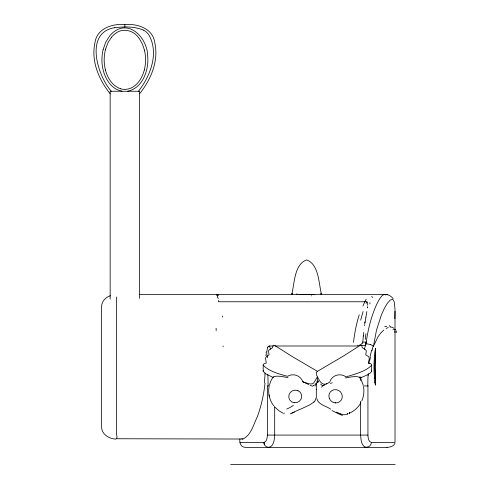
<?xml version="1.0" encoding="UTF-8"?>
<svg xmlns="http://www.w3.org/2000/svg" width="489" height="489" viewBox="0 0 489 489"><rect width="100%" height="100%" fill="white"/><g stroke="black" fill="none" stroke-linecap="round" stroke-linejoin="round"><path stroke-width="0.73" d="M116.529 438.749L242.905 439.036C251.218 435.143 253.626 424.22 257.367 416.64C261.291 405.913 263.767 394.672 265.007 383.321M116.529 296.957L116.529 433.755C117.965 440.124 116.168 439.623 111.034 438.217C106.217 436.756 101.675 432.673 101.602 427.343L101.602 306.297C101.675 301.255 105.783 297.19 110.367 295.692M387.043 447.362L245.741 447.362C241.108 447.661 238.968 442.759 239.989 438.786M374.843 382.331A21.858 7.995 89.6 0 0 375.02 383.339L375.393 385.026A1.418 0.526 89.9 0 0 375.46 385.191L375.613 385.026A2.573 0.96 90 0 0 375.631 384.525L375.644 348.999A3.282 1.222 -90 0 0 375.644 348.736L375.54 348.26L374.256 355.552M383.767 330.093L380.717 333.119L378.028 336.768L373.419 346.328L376.506 330.118L381.432 314.806L384.427 308.229L387.3 303.369L390.124 300.16L392.361 299.366L393.382 300.069L394.244 301.982L395.008 309.225L395.026 442.447L371.322 442.447C368.364 441.585 368.064 437.692 367.936 435.082L367.936 385.301M269.702 385.962L267.373 385.962L267.373 435.082C267.238 437.673 266.939 441.585 263.993 442.447L239.989 442.447M395.026 332.697L394.904 330.79M395.026 311.328L394.861 318.7M287.99 377.734A23.539 5.501 19.5 0 0 273.021 377.441L265.484 373.7L263.174 371.212L263.186 364.66L264.158 363.675L266.273 363.04L265.503 358.162L266.487 356.347L269.054 354.898L268.528 350.974A1.822 1.742 0 0 1 268.791 350.313L270.154 349.134A8.735 8.356 0 0 1 271.261 348.559L272.575 347.667L273.217 345.265L274.58 345.375L291.872 356.316L316.909 371.053A10.006 9.578 0 0 1 317.416 371.402A10.006 9.578 0 0 1 317.923 371.053L342.96 356.316L360.252 345.375L361.615 345.265L362.257 347.667L363.571 348.559A8.735 8.356 0 0 1 364.678 349.134L366.041 350.313A1.822 1.742 0 0 1 366.304 350.974L365.778 354.898L368.345 356.347L369.329 358.162L368.559 363.04L370.674 363.675L371.652 364.66L371.658 371.212L370.607 372.728L367.465 374.831L360.112 378.131A23.68 5.623 -19.3 0 0 345.527 377.979M263.174 371.212L263.418 370.216M360.705 380.546L360.827 376.823M316.848 398.529C318.088 404.715 326.255 405.998 330.68 409.146M265.888 355.582L265.924 354.818M368.211 375.393L368.309 373.749M367.704 305.258L367.649 302.709L367.001 301.786M363.382 335.564L362.777 342.092L366.23 342.092C368.095 329.262 371.188 316.505 376.554 304.665C378.125 301.45 379.721 298.125 382.257 295.539C385.497 292.569 391.09 295.649 393.156 298.718M266.089 352.917L266.212 351.927M375.644 348.999L374.678 366.738L375.631 384.525M363.529 334.231L363.73 332.477M367.563 306.67L367.471 307.41M269.029 386.946C267.917 393.504 269.641 400.46 273.693 405.736M364.427 349.348L366.23 342.092M367.459 307.52L367.41 307.887M364.598 325.753L364.776 324.519M291.633 294.702C294.598 284.182 293.956 264.402 306.615 259.928C319.274 264.402 318.632 284.182 321.597 294.702M365.014 322.899L365.913 317.214M366.848 311.536L365.925 317.129M369.898 359.965L370.417 357.214M283.871 413.981L284.109 412.973M216.853 295.056L217.104 294.543M291.921 294.714L292.281 293.247L291.939 294.616M360.668 320.161L363.076 311.572M103.093 49.664L105.703 42.219L109.78 35.77A24.328 24.328 0 0 1 114.23 31.553C130.856 19.499 147.562 39.621 147.654 55.728C149.09 69.713 142.996 87.934 127.727 91.254M144.304 70.025C142.58 76.62 139.047 83.13 133.179 86.871A15.373 15.373 0 0 1 120.233 88.735M105.551 49.157L108.136 42.384L111.516 37.207M372.043 350.552L372.704 348.394M269.451 384.971L270.772 381.151L272.703 377.606M316.31 397.728L316.31 384.238L317.074 382.08M361.787 400.943C363.737 396.585 364.372 391.658 363.59 386.946M366.072 303.418L366.805 301.762L218.815 301.768M317.214 382.031L317.416 376.756A18.35 17.561 0 0 1 316.615 375.063L316.249 372.991A1.956 1.877 0 0 1 316.444 372.416L317.416 371.402M371.658 365.222C365.277 371.933 354.213 374.152 346.035 376.94A10.232 9.798 0 0 0 329.763 382.031C323.241 386.891 320.552 382.991 317.624 377.141C316.768 376.86 315.808 380.259 314.8 381.096C312.856 386.683 306.621 382.636 302.795 381.817A10.232 9.798 0 0 0 287.52 376.304C279.897 374.287 269.023 371.389 263.174 365.222M394.898 443.34C393.712 446.451 389.916 447.258 386.958 447.362M360.864 402.783C358.192 407.575 353.871 411.402 348.791 413.474M217.061 294.971L217.379 294.604L139.279 294.598M138.424 91.254C150.3 76.217 159.145 53.515 149.102 35.306A15.098 15.098 0 0 0 143.619 30.129M139.616 93.705C150.924 79.695 158.833 61.021 154.811 42.824C152.965 28.319 137.458 23.631 124.878 24.45C112.299 23.631 96.791 28.319 94.945 42.824C90.923 61.021 98.833 79.695 110.141 93.705M314.072 401.97L309.757 404.861L300.662 409.146M313.687 385.466L314.409 384.867M313.492 385.632L312.367 386.182L310.13 385.301M386.121 328.455L388.223 327.483M294.457 412.038L290.405 413.786M326.285 384.03L326.823 383.786M325.106 384.562L324.733 384.727M324.115 384.984L323.626 385.173M269.891 447.203L269.029 447.362A5.159 5.159 0 0 1 265.423 445.925A4.896 4.896 0 0 1 264.573 444.813A4.817 4.817 0 0 1 263.95 442.447L263.993 442.447A4.804 4.804 0 0 0 264.573 444.813M359.207 345.503L365.527 345.368M323.156 385.332L322.44 385.442M357.697 345.876L356.603 345.992A6.473 5.22 0 0 1 356.279 345.992L274.946 345.998M114.86 27.696C124.408 26.553 134.616 26.308 143.589 30.19M390.051 327.055L392.264 327.214L393.822 328.174M299.091 294.659L302.196 294.525M269.029 447.362C273.95 445.986 274.457 439.373 274.69 435.082L274.69 406.225M305.925 294.476L306.701 294.476M217.477 294.415L384.299 294.421L387.539 294.806M216.572 295.056L216.951 295.056M365.204 343.706L366.726 343.706M268.467 346.395A1.608 1.546 1.5 0 1 269.537 345.98L272.917 345.998M363.089 385.962L367.936 385.962M267.373 435.082L367.936 435.082M230.588 464.55L395.13 464.55M306.744 294.476L307.306 294.476M242.905 439.036L241.853 438.706M364.965 447.178L365.809 447.362A6.051 6.051 0 0 0 367.208 447.197A5.99 5.99 0 0 1 365.809 447.349C361.108 445.791 360.931 439.25 360.644 435.082L360.644 401.31M310.625 294.512L314.5 294.69M335.643 402.899L335.148 402.869M122.018 91.254L117.439 89.793A19.78 19.78 0 0 1 115.392 88.68C109.053 84.664 105.166 77.702 103.301 70.587A43.209 43.209 0 0 1 103.118 49.67M370.479 344.629L369.378 344.323A7.708 3.71 0.1 0 0 365.986 343.877M384.678 294.457L385.497 295.02M120.276 88.613C112.274 85.875 107.464 77.843 105.453 70.025M297.63 390.522L297.978 390.662M340.607 413.951L336.463 412.08M302.795 381.817L303.29 382.031M308.718 384.592L303.424 382.013M282.905 413.077L279.445 411.145L274.959 407.258M320.692 384.116L321.756 385.161A2.592 1.705 -59.2 0 0 322.447 385.424M373.407 346.316L373.015 345.919A8.16 3.936 0 0 0 370.442 344.653M111.333 91.254C98.044 76.541 84.371 34.34 112.922 28.014A47.011 47.011 0 0 1 114.86 27.696M371.42 370.216L371.658 371.212M360.961 379.336L363.174 384.971M368.969 363.113L369.122 363.431M269.543 345.998L270.503 349.207M217.636 294.977L217.837 295.876M349.397 412.294L349.69 413.364M218.748 301.585L218.54 300.503M144.469 50.19L142.452 44.151L139.457 38.79A25.752 25.746 0 0 0 138.136 37.085C133.051 30.19 122.476 27.806 115.557 33.399A22.097 22.097 0 0 0 111.523 37.213M321.291 294.616L320.949 293.247L321.31 294.714M269.017 394.923L269.421 396.866M218.161 297.972L218.235 298.492M374.244 377.93L374.329 378.706M124.878 24.713L124.878 26.907M139.616 298.4L139.616 91.254L110.141 91.254L110.141 299.158M347.318 413.394A9.377 9.37 -64.4 0 1 347.526 414.366M272.996 377.435A24.254 23.215 0 0 1 273.351 376.946M316.139 383.682A24.254 23.215 0 0 1 316.31 384.238M317.55 381.793A19.749 2.512 59.8 0 1 317.923 381.279A5.752 0.367 -64.8 0 0 317.257 382.746M318.608 382.257A21.259 2.414 55.8 0 1 318.363 380.778M323.59 385.338A8.246 4.572 -50.3 0 1 323.107 385.485M324.286 385.497A15.459 5.22 -36.4 0 1 323.632 385.748M322.752 386.554A20.037 2.341 -27.8 0 1 321.34 387.105M330.46 383.51A22.69 1.938 -22 0 1 332.263 382.74M317.013 381.897A10.685 10.226 0 0 0 317.098 382.062A24.254 23.215 0 0 1 317.532 381.035M315.203 383.492A18.509 2.69 -60.4 0 1 315.081 386.084M359.238 376.903A24.254 23.215 0 0 1 360.051 378.04M316.683 389.232A20.055 2.078 31.1 0 1 316.517 389.391M347.765 413.578A23.564 10.801 61.6 0 1 340.582 413.859M342.355 415.192A13.558 0.691 28.2 0 1 331.988 410.497M291.988 413.064A13.71 0.489 -24.5 0 1 300.258 409.134M293.424 405.393A23.319 6.455 -40.9 0 1 286.768 409.048M315.747 398.26A21.95 7.952 -6.3 0 1 313.907 401.964M367.814 385.295A82.867 35.508 -90 0 1 368.083 375.356M368.871 363.37A56.223 23.405 -89.9 0 1 369.476 359.543M370.063 356.75A46.467 17.965 -89.2 0 1 371.756 349.996M372.575 348.052A44.909 15.831 -87.7 0 1 373.303 345.986M269.023 447.307A4.982 4.982 0 0 1 267.746 447.178M371.322 442.447A4.517 4.517 0 0 1 370.668 444.758L370.644 444.813A4.994 4.994 0 0 1 369.708 445.919A5.85 5.85 0 0 1 365.809 447.331M267.783 374.195A69.469 30.196 -90 0 1 268.045 386.01M384.715 326.774A94.414 19.786 -72.2 0 1 386.75 326.395M389.207 325.637A127.213 21.528 -62.1 0 1 390.246 326.695M393.003 329.354A141.908 20.55 -53.8 0 1 395.797 329.555M396.176 330.857A136.138 18.087 -59 0 1 396.426 332.593M366.169 342.025A11.98 4.438 89.9 0 1 365.54 345.093M217.305 297.838A71.981 2.916 87.2 0 1 218.546 295.313M222.354 315.967A72.244 4.315 72.6 0 1 222.758 317.037M223.051 345.931A75.019 0.495 83 0 1 223.161 346.829M216.095 328.247A79.909 2.372 89.8 0 1 216.156 330.65M265.05 373.083A65.477 26.577 -89.8 0 1 264.329 382.893M267.336 357.832A50.367 34.016 84.3 0 1 267.391 355.882M266.749 354.947A37.781 31.162 79.2 0 1 266.89 353.095M266.853 352.001A14.248 13.136 67.9 0 1 267.813 347.416M267.587 347.3A4.548 4.401 9.8 0 1 267.795 346.994A3.111 3.001 5.8 0 1 268.424 346.353M353.498 342.361A71.92 21.327 -89.6 0 1 359.262 314.794M374.513 377.74A42.8 16.137 -89.9 0 1 374.568 355.772M374.745 382.441A31.07 11.608 89.8 0 1 374.25 378.767M361.921 343.706A6.131 5.214 4.7 0 1 359.47 345.057M359.115 345.454A8.857 6.95 -0.9 0 1 357.679 345.802M362.82 342.098A3.631 3.344 29.3 0 1 362.019 343.785M369.855 302.685A58.967 17.317 -56.1 0 1 369.935 303.92M371.817 296.358A69.401 10.379 -70.1 0 1 372.367 297.673M364.647 323.559A72.268 9.798 -87.4 0 1 364.892 321.927M365.283 339.384A72.733 8.527 -86.6 0 1 365.925 333.687M363.578 336.01A70.771 14.963 -89.8 0 1 363.718 334.69M362.96 306.09A75.337 13.576 -84.5 0 1 366.182 299.176M296.511 294.06A19.517 4.701 9.5 0 1 297.22 293.962M301.762 294.457A11.32 0.844 0.5 0 1 303.583 294.421M303.431 294.421A10.245 0.556 0.1 0 1 305.802 294.396M307.239 294.525A10.245 0.428 0 0 1 309.091 294.537M309.195 294.531A11.161 0.685 -0.2 0 1 310.417 294.549M311.377 295.839A19.694 3.362 -4.4 0 1 311.682 295.845M144.444 50.196A41.088 41.088 0 0 1 144.286 70.025M105.477 70.019A40.978 40.978 0 0 1 105.575 49.163M294.176 402.74A6.522 6.308 -22.3 0 0 301.31 394.091A6.522 6.308 -22.3 0 0 290.215 392.563A6.522 6.308 -22.3 0 0 294.176 402.74M329.433 398.676A6.822 6.534 37.5 0 0 340.998 400.412A6.822 6.534 37.5 0 0 336.322 389.696A6.822 6.534 37.5 0 0 329.433 398.676"/></g></svg>
